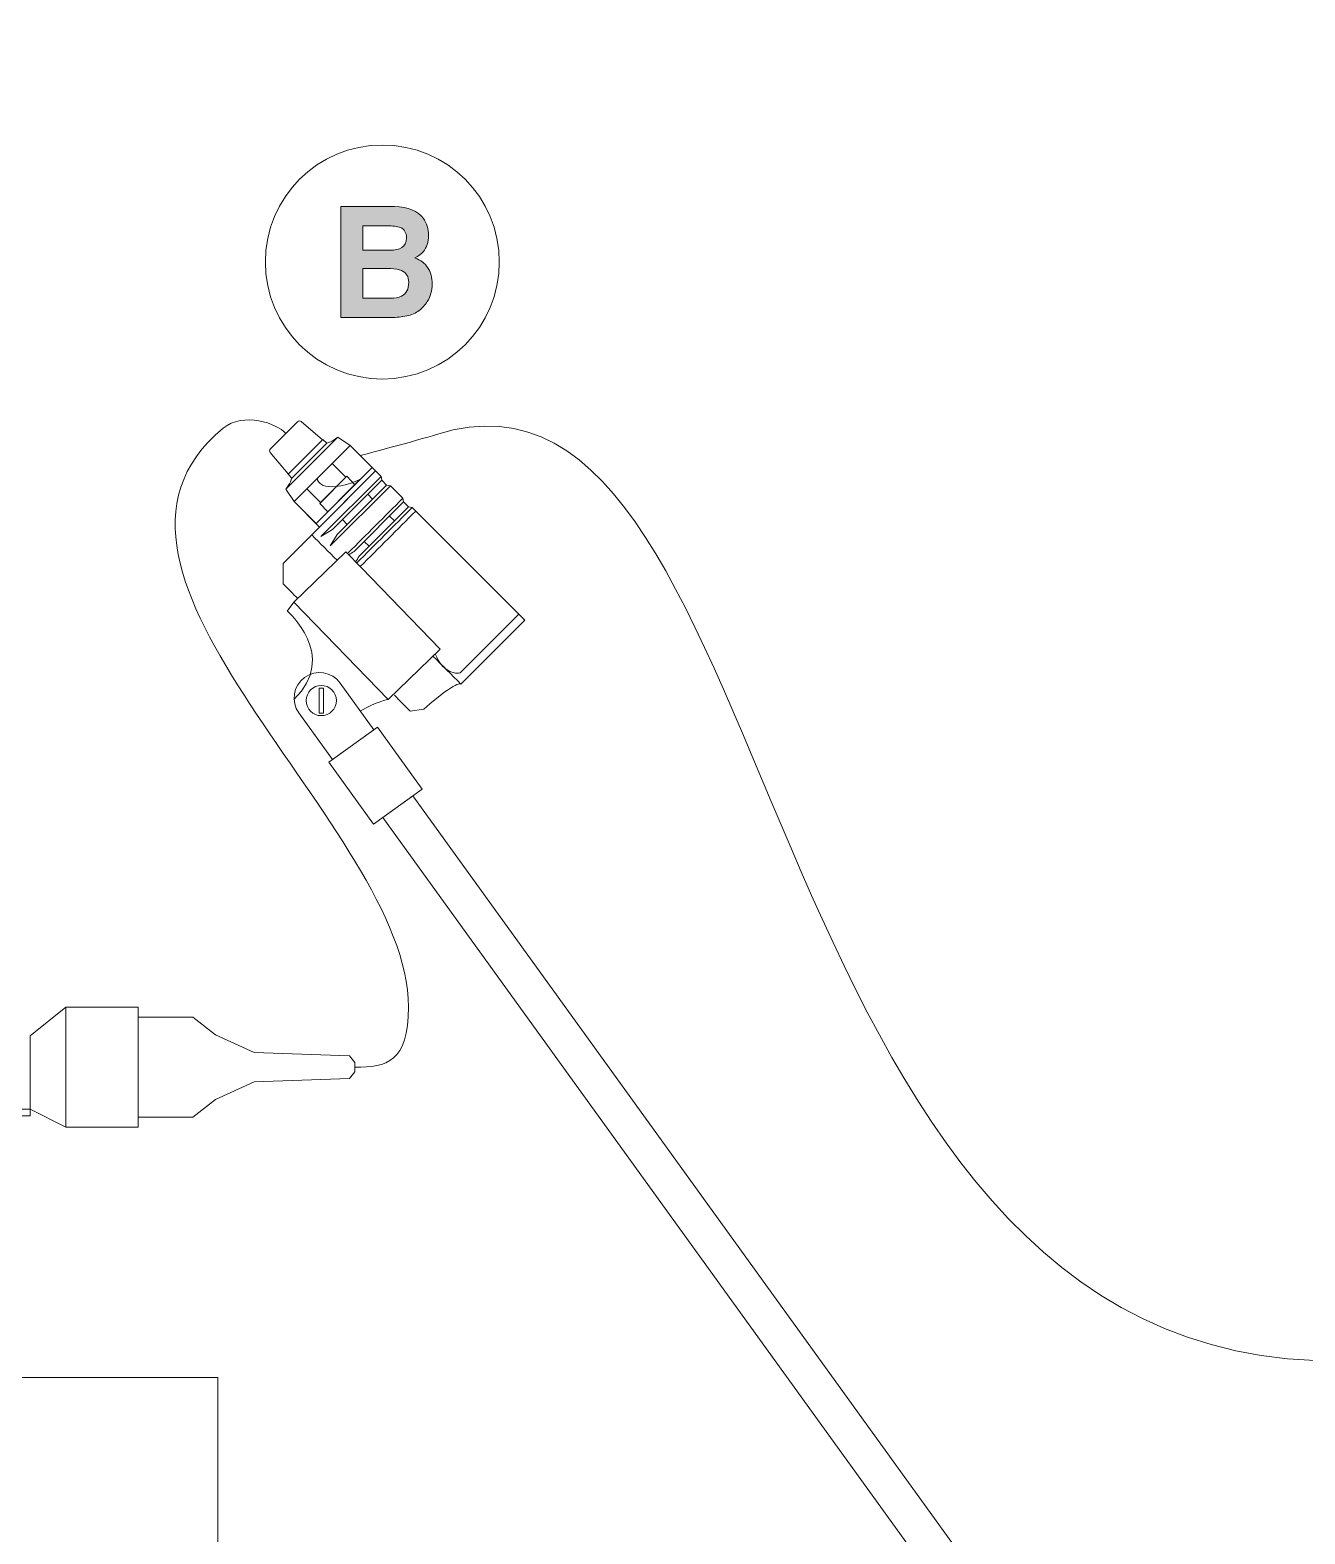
# Model space of a CAD drawing. Header units: centimetres. Extents: x 0 to 32.3, y 0 to 15.7.
# Drawn here: x 22.966 to 26.659, y 7.635 to 11.991 of the extents above; entities that cross this region are included whole.
import ezdxf

# ---------------------------------------------------------------- set-up
doc = ezdxf.new("R2010")
doc.units = ezdxf.units.CM
doc.header["$MEASUREMENT"] = 0
for name, color, linetype, lineweight in [('DIAGRAM', 7, 'Continuous', 0), ('labels', 7, 'Continuous', 0), ('tubing', 7, 'Continuous', 0)]:
    doc.layers.add(name, color=color, linetype=linetype, lineweight=lineweight)

# ---------------------------------------------------------------- blocks, each defined once
blk = doc.blocks.new('Block_0')
at = {"layer": 'DIAGRAM', "color": 250, "lineweight": 13, "true_color": 0x231f20}
blk.add_open_spline([(23.8553, 10.455), (23.8553, 10.455), (23.8553, 10.455), (23.8553, 10.455), (23.8307, 10.4795), (23.8062, 10.5041), (23.7816, 10.5286)], degree=3, knots=[0, 0, 0, 0, 1, 1, 1, 2, 2, 2, 2], dxfattribs=at)
blk.add_open_spline([(24.1327, 10.1775), (24.1597, 10.1505), (24.1868, 10.1235), (24.2138, 10.0965)], degree=3, dxfattribs=at)

msp = doc.modelspace()

# ---------------------------------------------------------------- hatches: boundary and pattern name
at = {"layer": 'labels', "true_color": 0x1e2f5e, "transparency": 33554687}
h = msp.add_hatch(color=169, dxfattribs=at)
h.dxf.hatch_style = 2
edge = h.paths.add_edge_path()
edge.add_spline(control_points=[(24.0111, 11.1584), (24.0111, 11.1584), (23.8657, 11.1584), (23.8657, 11.1584), (23.8657, 11.1584), (23.8657, 11.4794), (23.8657, 11.4794), (23.8657, 11.4794), (24.0216, 11.4794), (24.0216, 11.4794), (24.0609, 11.4788), (24.0888, 11.4674), (24.1052, 11.4452), (24.1151, 11.4316), (24.12, 11.4152), (24.12, 11.3962), (24.12, 11.3766), (24.1151, 11.3609), (24.1052, 11.349), (24.0997, 11.3423), (24.0916, 11.3362), (24.0808, 11.3307), (24.0972, 11.3247), (24.1096, 11.3153), (24.1179, 11.3024), (24.1263, 11.2894), (24.1305, 11.2738), (24.1305, 11.2553), (24.1305, 11.2363), (24.1257, 11.2192), (24.1161, 11.2041), (24.11, 11.1941), (24.1024, 11.1857), (24.0932, 11.1789), (24.0829, 11.171), (24.0708, 11.1657), (24.0568, 11.1628), (24.0427, 11.1599), (24.0275, 11.1584), (24.0111, 11.1584)], knot_values=[0, 0, 0, 0, 1, 1, 1, 2, 2, 2, 3, 3, 3, 4, 4, 4, 5, 5, 5, 6, 6, 6, 7, 7, 7, 8, 8, 8, 9, 9, 9, 10, 10, 10, 11, 11, 11, 12, 12, 12, 13, 13, 13, 13], degree=3, periodic=0)
edge = h.paths.add_edge_path()
edge.add_spline(control_points=[(24.0429, 11.3609), (24.0516, 11.3662), (24.056, 11.3755), (24.056, 11.389), (24.056, 11.404), (24.0502, 11.4139), (24.0386, 11.4186), (24.0286, 11.422), (24.0158, 11.4236), (24.0002, 11.4236), (24.0002, 11.4236), (23.9297, 11.4236), (23.9297, 11.4236), (23.9297, 11.4236), (23.9297, 11.3529), (23.9297, 11.3529), (23.9297, 11.3529), (24.0085, 11.3529), (24.0085, 11.3529), (24.0226, 11.3529), (24.0341, 11.3556), (24.0429, 11.3609)], knot_values=[0, 0, 0, 0, 1, 1, 1, 2, 2, 2, 3, 3, 3, 4, 4, 4, 5, 5, 5, 6, 6, 6, 7, 7, 7, 7], degree=3, periodic=0)
edge.add_line((24.0429, 11.3609), (24.0429, 11.3609))
edge = h.paths.add_edge_path()
edge.add_spline(control_points=[(24.0096, 11.2997), (24.0096, 11.2997), (23.9297, 11.2997), (23.9297, 11.2997), (23.9297, 11.2997), (23.9297, 11.2142), (23.9297, 11.2142), (23.9297, 11.2142), (24.0085, 11.2142), (24.0085, 11.2142), (24.0226, 11.2142), (24.0336, 11.216), (24.0414, 11.2198), (24.0556, 11.2268), (24.0627, 11.2401), (24.0627, 11.2599), (24.0627, 11.2766), (24.0558, 11.2881), (24.0421, 11.2943), (24.0344, 11.2978), (24.0235, 11.2996), (24.0096, 11.2997)], knot_values=[0, 0, 0, 0, 1, 1, 1, 2, 2, 2, 3, 3, 3, 4, 4, 4, 5, 5, 5, 6, 6, 6, 7, 7, 7, 7], degree=3, periodic=0)
edge.add_line((24.0096, 11.2997), (24.0096, 11.2997))

# ---------------------------------------------------------------- linework, layer by layer
at = {"layer": 'DIAGRAM', "color": 250, "lineweight": 13, "true_color": 0x231f20}
for p, q in [((23.7942, 10.5614), (23.9567, 10.724)), ((23.9826, 10.6981), (23.8082, 10.5236)), ((24.0097, 10.6711), (23.8352, 10.4966)), ((23.9437, 10.6462), (23.9578, 10.6321)), ((23.8846, 10.5589), (23.8704, 10.573)), ((24.0068, 10.5831), (24.021, 10.5689)), ((23.9478, 10.4957), (23.9336, 10.5098))]:
    msp.add_line(p, q, dxfattribs=at)
for points in [[(23.8932, 10.7875), (23.7306, 10.625), (23.7066, 10.6609), (23.8573, 10.8115)], [(23.8252, 10.794), (23.814, 10.8052), (23.7129, 10.7041), (23.7241, 10.6929)], [(23.9668, 10.7139), (23.8043, 10.5513), (23.7306, 10.625), (23.8932, 10.7875)], [(23.8802, 10.6954), (23.8073, 10.6225), (23.7678, 10.6621), (23.8406, 10.7349)], [(23.828, 10.5952), (23.9065, 10.6737), (23.8833, 10.6985), (23.8047, 10.6199)], [(23.8159, 10.0124), (23.8027, 10.0124), (23.8027, 10.085), (23.8159, 10.085)], [(23.9717, 9.9718), (23.8312, 9.8703), (23.9607, 9.6909), (24.1013, 9.7924)], [(24.0742, 9.7729), (23.9877, 9.7104), (26.4216, 6.3404), (26.5081, 6.4028)], [(22.9656, 8.8651), (23.0694, 8.8128), (23.0694, 9.1609), (22.9656, 9.0781)], [(23.2783, 8.8128), (23.0694, 8.8128), (23.0694, 9.1609), (23.2783, 9.1609)], [(23.5026, 8.893), (23.6148, 8.9443), (23.8913, 8.954), (23.9069, 8.9733), (23.9069, 8.9733), (23.9069, 9.0004), (23.9069, 9.0004), (23.8913, 9.0197), (23.6148, 9.0294), (23.5026, 9.0806), (23.437, 9.1319), (23.2783, 9.1319), (23.2783, 8.8418), (23.437, 8.8418)], [(22.2976, 8.8459), (22.9656, 8.8459), (22.9656, 8.8651), (22.2976, 8.8651)], [(23.5091, 0.5961), (17.087, 0.5961), (17.087, 8.0885), (23.5091, 8.0885)]]:
    msp.add_lwpolyline(points, close=True, dxfattribs=at)
for points in [[(23.8082, 10.5236), (23.8414, 10.544), (23.9845, 10.687), (23.9986, 10.6729), (23.8556, 10.5299), (23.8352, 10.4966)], [(23.9255, 10.4334), (23.8807, 10.4797), (23.7302, 10.3339), (24.0032, 10.0521), (24.1537, 10.1978), (23.9255, 10.4334)]]:
    msp.add_lwpolyline(points, dxfattribs=at)
msp.add_circle((23.8093, 10.0487), 0.0437, dxfattribs=at)
for points, knots in [([(23.8131, 10.8043), (23.8131, 10.8043), (23.7514, 10.8568), (23.7514, 10.8568), (23.7482, 10.8595), (23.7434, 10.8593), (23.7404, 10.8563), (23.7404, 10.8563), (23.6618, 10.7778), (23.6618, 10.7778), (23.6588, 10.7748), (23.6586, 10.77), (23.6614, 10.7668), (23.6614, 10.7668), (23.7138, 10.705), (23.7138, 10.705)], [0, 0, 0, 0, 1, 1, 1, 2, 2, 2, 3, 3, 3, 4, 4, 4, 5, 5, 5, 5]), ([(23.8573, 10.8115), (23.8573, 10.8115), (23.8391, 10.7981), (23.8252, 10.794), (23.8252, 10.794), (23.7241, 10.6929), (23.7241, 10.6929), (23.72, 10.6791), (23.7066, 10.6609), (23.7066, 10.6609), (23.7066, 10.6609), (23.8573, 10.8115), (23.8573, 10.8115)], [0, 0, 0, 0, 1, 1, 1, 2, 2, 2, 3, 3, 3, 4, 4, 4, 4]), ([(24.021, 10.0644), (24.0363, 10.0491), (24.0517, 10.0337), (24.0671, 10.0183), (24.0671, 10.0183), (24.1067, 10.024), (24.1067, 10.024), (24.2046, 10.1106), (24.2138, 10.0965), (24.2138, 10.0965), (24.2138, 10.0965), (24.399, 10.2817), (24.399, 10.2817), (24.399, 10.2817), (24.0728, 10.6079), (24.0728, 10.6079), (24.0728, 10.6079), (24.0618, 10.6097), (24.0618, 10.6097), (24.0618, 10.6097), (24.0476, 10.6239), (24.0476, 10.6239), (24.0476, 10.6239), (24.0458, 10.6349), (24.0458, 10.6349), (24.0458, 10.6349), (24.0097, 10.6711), (24.0097, 10.6711), (24.0097, 10.6711), (23.9986, 10.6729), (23.9986, 10.6729), (23.9986, 10.6729), (23.9845, 10.687), (23.9845, 10.687), (23.9845, 10.687), (23.9826, 10.6981), (23.9826, 10.6981), (23.9826, 10.6981), (23.9668, 10.7139), (23.9668, 10.7139), (23.9668, 10.7139), (23.7816, 10.5286), (23.7816, 10.5286), (23.7816, 10.5286), (23.699, 10.446), (23.699, 10.446), (23.699, 10.446), (23.699, 10.3864), (23.699, 10.3864), (23.7132, 10.3722), (23.7275, 10.358), (23.7417, 10.3437)], [0, 0, 0, 0, 1, 1, 1, 2, 2, 2, 3, 3, 3, 4, 4, 4, 5, 5, 5, 6, 6, 6, 7, 7, 7, 8, 8, 8, 9, 9, 9, 10, 10, 10, 11, 11, 11, 12, 12, 12, 13, 13, 13, 14, 14, 14, 15, 15, 15, 16, 16, 16, 17, 17, 17, 17]), ([(23.7975, 10.6919), (23.7975, 10.6919), (23.8026, 10.6401), (23.9213, 10.6886), (23.9213, 10.6886), (23.7942, 10.5614), (23.7942, 10.5614), (23.7942, 10.5614), (23.7306, 10.625), (23.7306, 10.625), (23.7306, 10.625), (23.7975, 10.6919), (23.7975, 10.6919)], [0, 0, 0, 0, 1, 1, 1, 2, 2, 2, 3, 3, 3, 4, 4, 4, 4]), ([(23.8889, 10.4712), (23.8941, 10.4744), (23.8994, 10.4776), (23.9046, 10.4808), (23.9046, 10.4808), (24.0476, 10.6239), (24.0476, 10.6239), (24.0476, 10.6239), (24.0618, 10.6097), (24.0618, 10.6097), (24.0618, 10.6097), (23.9187, 10.4667), (23.9187, 10.4667), (23.9155, 10.4613), (23.9122, 10.456), (23.9089, 10.4506)], [0, 0, 0, 0, 1, 1, 1, 2, 2, 2, 3, 3, 3, 4, 4, 4, 5, 5, 5, 5]), ([(23.9223, 10.4368), (23.9759, 10.4904), (24.0295, 10.544), (24.0831, 10.5976), (24.0831, 10.5976), (24.3816, 10.2991), (24.3816, 10.2991), (24.3816, 10.2991), (24.2115, 10.129), (24.2115, 10.129), (24.2047, 10.1279), (24.199, 10.1282), (24.1942, 10.129), (24.158, 10.1351), (24.1412, 10.1787), (24.1393, 10.1839)], [0, 0, 0, 0, 1, 1, 1, 2, 2, 2, 3, 3, 3, 4, 4, 4, 5, 5, 5, 5]), ([(23.922, 10.0183), (23.969, 10.0452), (24.0032, 10.0521), (24.0032, 10.0521), (24.0032, 10.0521), (23.7302, 10.3339), (23.7302, 10.3339), (23.7302, 10.3339), (23.7108, 10.308), (23.7108, 10.308), (23.7108, 10.308), (23.8609, 10.1786), (23.7302, 10.0521)], [0, 0, 0, 0, 1, 1, 1, 2, 2, 2, 3, 3, 3, 4, 4, 4, 4]), ([(23.9612, 9.9642), (23.9612, 9.9642), (23.8417, 9.8779), (23.8417, 9.8779), (23.8417, 9.8779), (23.7443, 10.0128), (23.7443, 10.0128), (23.7205, 10.0458), (23.7279, 10.0918), (23.7609, 10.1157), (23.7609, 10.1157), (23.7609, 10.1157), (23.7609, 10.1157), (23.7939, 10.1395), (23.8399, 10.132), (23.8638, 10.0991), (23.8638, 10.0991), (23.9612, 9.9642), (23.9612, 9.9642)], [0, 0, 0, 0, 1, 1, 1, 2, 2, 2, 3, 3, 3, 4, 4, 4, 5, 5, 5, 6, 6, 6, 6])]:
    msp.add_open_spline(points, degree=3, knots=knots, dxfattribs=at)
for points in [[(24.0458, 10.6349), (23.9929, 10.5821), (23.9401, 10.5292), (23.8872, 10.4763)], [(24.0728, 10.6079), (24.0193, 10.5543), (23.9657, 10.5008), (23.9122, 10.4472)]]:
    msp.add_open_spline(points, degree=3, dxfattribs=at)
at = {"layer": 'labels', "color": 169, "lineweight": 13, "true_color": 0x1e2f5e}
msp.add_circle((23.9862, 11.3189), 0.3389, dxfattribs=at)
at = {"layer": 'labels', "color": 18, "lineweight": 0, "true_color": 0x000000}
for points, knots in [([(24.0111, 11.1584), (24.0111, 11.1584), (23.8657, 11.1584), (23.8657, 11.1584), (23.8657, 11.1584), (23.8657, 11.4794), (23.8657, 11.4794), (23.8657, 11.4794), (24.0216, 11.4794), (24.0216, 11.4794), (24.0609, 11.4788), (24.0888, 11.4674), (24.1052, 11.4452), (24.1151, 11.4316), (24.12, 11.4152), (24.12, 11.3962), (24.12, 11.3766), (24.1151, 11.3609), (24.1052, 11.349), (24.0997, 11.3423), (24.0916, 11.3362), (24.0808, 11.3307), (24.0972, 11.3247), (24.1096, 11.3153), (24.1179, 11.3024), (24.1263, 11.2894), (24.1305, 11.2738), (24.1305, 11.2553), (24.1305, 11.2363), (24.1257, 11.2192), (24.1161, 11.2041), (24.11, 11.1941), (24.1024, 11.1857), (24.0932, 11.1789), (24.0829, 11.171), (24.0708, 11.1657), (24.0568, 11.1628), (24.0427, 11.1599), (24.0275, 11.1584), (24.0111, 11.1584)], [0, 0, 0, 0, 1, 1, 1, 2, 2, 2, 3, 3, 3, 4, 4, 4, 5, 5, 5, 6, 6, 6, 7, 7, 7, 8, 8, 8, 9, 9, 9, 10, 10, 10, 11, 11, 11, 12, 12, 12, 13, 13, 13, 13]), ([(24.0429, 11.3609), (24.0516, 11.3662), (24.056, 11.3755), (24.056, 11.389), (24.056, 11.404), (24.0502, 11.4139), (24.0386, 11.4186), (24.0286, 11.422), (24.0158, 11.4236), (24.0002, 11.4236), (24.0002, 11.4236), (23.9297, 11.4236), (23.9297, 11.4236), (23.9297, 11.4236), (23.9297, 11.3529), (23.9297, 11.3529), (23.9297, 11.3529), (24.0085, 11.3529), (24.0085, 11.3529), (24.0226, 11.3529), (24.0341, 11.3556), (24.0429, 11.3609)], [0, 0, 0, 0, 1, 1, 1, 2, 2, 2, 3, 3, 3, 4, 4, 4, 5, 5, 5, 6, 6, 6, 7, 7, 7, 7]), ([(24.0096, 11.2997), (24.0096, 11.2997), (23.9297, 11.2997), (23.9297, 11.2997), (23.9297, 11.2997), (23.9297, 11.2142), (23.9297, 11.2142), (23.9297, 11.2142), (24.0085, 11.2142), (24.0085, 11.2142), (24.0226, 11.2142), (24.0336, 11.216), (24.0414, 11.2198), (24.0556, 11.2268), (24.0627, 11.2401), (24.0627, 11.2599), (24.0627, 11.2766), (24.0558, 11.2881), (24.0421, 11.2943), (24.0344, 11.2978), (24.0235, 11.2996), (24.0096, 11.2997)], [0, 0, 0, 0, 1, 1, 1, 2, 2, 2, 3, 3, 3, 4, 4, 4, 5, 5, 5, 6, 6, 6, 7, 7, 7, 7])]:
    msp.add_open_spline(points, degree=3, knots=knots, dxfattribs=at)
at = {"layer": 'labels'}
for points, knots in [([(24.0111, 11.1584), (24.0111, 11.1584), (23.8657, 11.1584), (23.8657, 11.1584), (23.8657, 11.1584), (23.8657, 11.4794), (23.8657, 11.4794), (23.8657, 11.4794), (24.0216, 11.4794), (24.0216, 11.4794), (24.0609, 11.4788), (24.0888, 11.4674), (24.1052, 11.4452), (24.1151, 11.4316), (24.12, 11.4152), (24.12, 11.3962), (24.12, 11.3766), (24.1151, 11.3609), (24.1052, 11.349), (24.0997, 11.3423), (24.0916, 11.3362), (24.0808, 11.3307), (24.0972, 11.3247), (24.1096, 11.3153), (24.1179, 11.3024), (24.1263, 11.2894), (24.1305, 11.2738), (24.1305, 11.2553), (24.1305, 11.2363), (24.1257, 11.2192), (24.1161, 11.2041), (24.11, 11.1941), (24.1024, 11.1857), (24.0932, 11.1789), (24.0829, 11.171), (24.0708, 11.1657), (24.0568, 11.1628), (24.0427, 11.1599), (24.0275, 11.1584), (24.0111, 11.1584)], [0, 0, 0, 0, 1, 1, 1, 2, 2, 2, 3, 3, 3, 4, 4, 4, 5, 5, 5, 6, 6, 6, 7, 7, 7, 8, 8, 8, 9, 9, 9, 10, 10, 10, 11, 11, 11, 12, 12, 12, 13, 13, 13, 13]), ([(24.0429, 11.3609), (24.0516, 11.3662), (24.056, 11.3755), (24.056, 11.389), (24.056, 11.404), (24.0502, 11.4139), (24.0386, 11.4186), (24.0286, 11.422), (24.0158, 11.4236), (24.0002, 11.4236), (24.0002, 11.4236), (23.9297, 11.4236), (23.9297, 11.4236), (23.9297, 11.4236), (23.9297, 11.3529), (23.9297, 11.3529), (23.9297, 11.3529), (24.0085, 11.3529), (24.0085, 11.3529), (24.0226, 11.3529), (24.0341, 11.3556), (24.0429, 11.3609)], [0, 0, 0, 0, 1, 1, 1, 2, 2, 2, 3, 3, 3, 4, 4, 4, 5, 5, 5, 6, 6, 6, 7, 7, 7, 7]), ([(24.0096, 11.2997), (24.0096, 11.2997), (23.9297, 11.2997), (23.9297, 11.2997), (23.9297, 11.2997), (23.9297, 11.2142), (23.9297, 11.2142), (23.9297, 11.2142), (24.0085, 11.2142), (24.0085, 11.2142), (24.0226, 11.2142), (24.0336, 11.216), (24.0414, 11.2198), (24.0556, 11.2268), (24.0627, 11.2401), (24.0627, 11.2599), (24.0627, 11.2766), (24.0558, 11.2881), (24.0421, 11.2943), (24.0344, 11.2978), (24.0235, 11.2996), (24.0096, 11.2997)], [0, 0, 0, 0, 1, 1, 1, 2, 2, 2, 3, 3, 3, 4, 4, 4, 5, 5, 5, 6, 6, 6, 7, 7, 7, 7])]:
    msp.add_open_spline(points, degree=3, knots=knots, dxfattribs=at)
at = {"layer": 'tubing', "color": 169, "lineweight": 13, "true_color": 0x1e2f5e}
for points in [[(28.3691, 11.9907), (28.3691, 11.9907), (28.2215, 8.2425), (26.8554, 8.1408), (25.0112, 8.0033), (25.1887, 11.151), (24.143, 10.8194), (24.0884, 10.8021), (23.9224, 10.7583), (23.9224, 10.7583)], [(23.7066, 10.8226), (23.6814, 10.8514), (23.5834, 10.8857), (23.5249, 10.8374), (23.0175, 10.4187), (24.0618, 9.6824), (24.0618, 9.1609), (24.0618, 9.0009), (23.9988, 8.9865), (23.9069, 8.9865)]]:
    msp.add_open_spline(points, degree=3, knots=[0, 0, 0, 0, 1, 1, 1, 2, 2, 2, 3, 3, 3, 3], dxfattribs=at)

# ---------------------------------------------------------------- block references
at = {"layer": 'DIAGRAM'}
msp.add_blockref('Block_0', (0, 0), dxfattribs=at)

doc.saveas('drawing.dxf')
